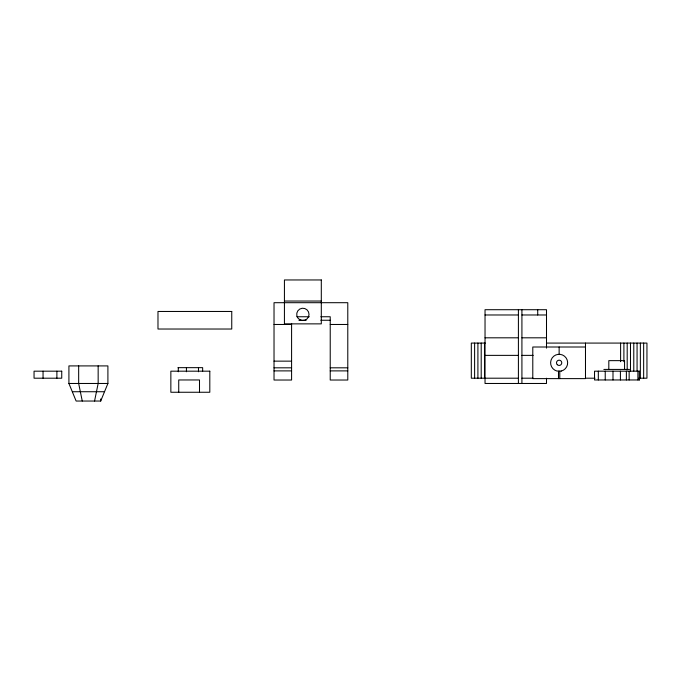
<?xml version="1.0" encoding="UTF-8"?>
<svg xmlns="http://www.w3.org/2000/svg" width="681" height="681" viewBox="0 0 681 681"><rect width="100%" height="100%" fill="white"/><g stroke="black" fill="none" stroke-linecap="round" stroke-linejoin="round"><path stroke-width="1.02" d="M94.557 401.041L98.158 383.471L98.158 365.91M100.703 401.041L107.904 383.471L107.904 365.91L68.917 365.91L68.917 383.471L76.119 401.041L100.703 401.041L100.703 398.972M284.428 301.036L321.304 301.036M485.034 314.98L518.403 314.98M521.918 314.98L546.502 314.98M296.805 316.75L309.336 316.75M320.828 316.75L330.225 316.75L330.225 380.024L347.787 380.024L347.787 302.696L274.026 302.696L274.026 380.024L291.587 380.024L291.587 323.407M298.899 320.257L306.203 320.257M320.828 320.257L330.225 320.257M274.026 324.471L291.587 324.471M330.225 324.471L347.787 324.471M485.034 337.81L518.403 337.81M521.918 337.81L546.502 337.81M485.315 343.079L471.32 343.079L471.32 378.202L518.403 378.202M546.494 343.079L646.95 343.079L646.95 378.202L638.718 378.202M585.481 347.004L532.789 347.004L532.789 378.619L585.481 378.619L585.481 343.079M485.034 355.371L518.403 355.371M521.918 355.371L533.189 355.371M274.026 361.143L291.587 361.143M178.013 367.663L202.649 367.663L202.649 371.179M274.026 367.817L291.587 367.817M330.225 367.817L347.787 367.817M603.851 369.425L629.525 369.425M274.026 370.89L291.587 370.89M330.225 370.89L347.787 370.89M639.442 371.179L594.53 371.179L594.53 379.964L639.442 379.964M521.918 378.202L533.189 378.202M585.481 378.202L595.015 378.202M68.917 383.471L107.904 383.471M72.748 391.728L104.074 391.728M82.265 401.041L78.664 383.471L78.664 365.91M643.656 343.079L643.656 378.202M640.361 343.079L640.361 378.202M639.263 371.179L639.263 379.964M637.901 371.179L637.901 379.964M637.067 343.079L637.067 370.975M633.781 343.079L633.781 370.975M630.487 343.079L630.487 370.975M629.142 371.179L629.142 379.964M627.192 343.079L627.192 369.936M626.375 371.179L626.375 379.964M624.562 369.425L624.562 360.641L608.814 360.641L608.814 369.425M623.898 343.079L623.898 361.679M620.604 343.079L620.604 361.679M620.417 371.179L620.417 379.964M612.994 371.179L612.994 379.964M605.23 371.179L605.23 379.964M598.318 371.179L598.318 379.964M559.782 371.247L559.782 378.619M559.135 347.004L559.135 354.299M558.488 371.247L558.488 378.619M546.502 348.144L546.502 309.71L485.034 309.71L485.034 383.471L546.502 383.471L546.502 378.202M537.726 309.71L537.726 314.98M521.918 309.71L521.918 383.471M518.403 309.71L518.403 383.471M484.497 343.079L484.497 378.202M481.203 343.079L481.203 378.202M477.909 343.079L477.909 378.202M474.614 343.079L474.614 378.202M199.499 392.256L199.499 379.964L178.728 379.964L178.728 392.256M198.486 367.663L198.486 371.766M186.441 367.663L186.441 371.766M178.286 367.663L178.286 371.766M56.889 371.179L56.889 378.202M43.048 371.179L43.048 378.202M561.34 371.043L556.93 371.043A8.521 8.521 0 0 1 552.155 357.925A8.521 8.521 0 0 1 566.115 357.925A8.521 8.521 0 0 1 561.34 371.043M321.304 279.959L284.428 279.959L284.428 323.867L321.304 323.867L321.304 279.959M231.753 311.464L157.983 311.464L157.983 329.025L231.753 329.025L231.753 311.464M61.741 371.179L34.05 371.179L34.05 378.202L61.741 378.202L61.741 371.179M209.808 371.179L170.854 371.179L170.854 392.256L209.808 392.256L209.808 371.179M299.785 319.721A6.163 6.163 0 0 0 309.029 314.384A6.163 6.163 0 0 0 299.785 309.046A6.163 6.163 0 0 0 299.785 319.721M557.271 364.675A2.63 2.63 0 0 0 561.68 363.492A2.63 2.63 0 0 0 558.454 360.266A2.63 2.63 0 0 0 557.271 364.675"/></g></svg>
